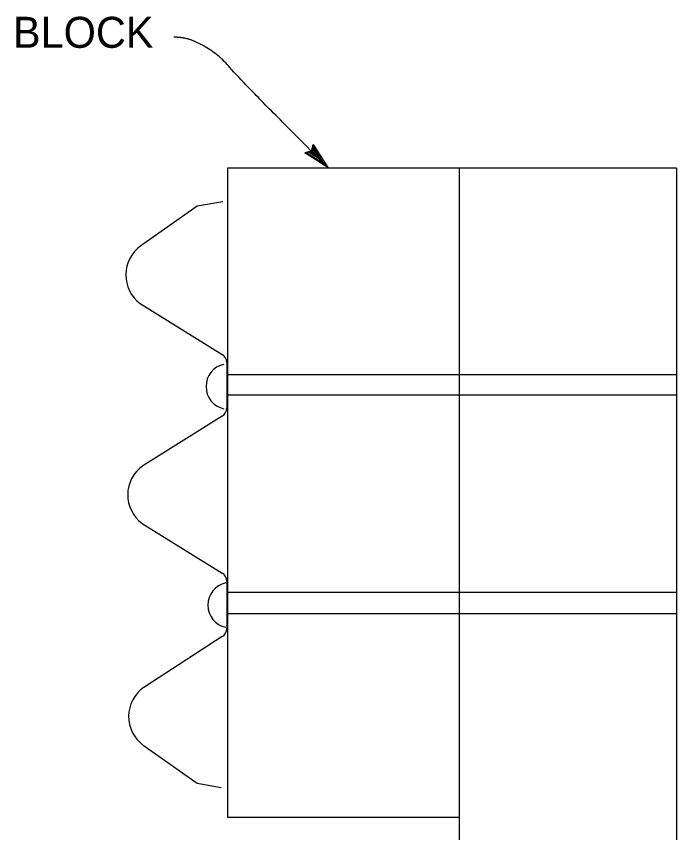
# Model space of a CAD drawing. Extents: x -893 to 867, y -474 to 712.
# Drawn here: x -325.9 to -176.9, y -90.8 to 93.4 of the extents above; entities that cross this region are included whole.
import ezdxf

# ---------------------------------------------------------------- set-up
doc = ezdxf.new("R2010")
doc.units = 0
for name, color, linetype in [('56 Stage 3 Anno', 7, 'Continuous'), ('57 Undefined', 7, 'Continuous'), ('60 Nongeo Data', 7, 'Continuous')]:
    doc.layers.add(name, color=color, linetype=linetype)

msp = doc.modelspace()

# ---------------------------------------------------------------- linework, layer by layer
at = {"layer": '56 Stage 3 Anno'}
for p, q in [((-258.92, 64.47), (-258.92, 64.47)), ((-260.81, 62.58), (-260.81, 62.58)), ((-255.63, 59.28), (-255.63, 59.28))]:
    msp.add_line(p, q, dxfattribs=at)
msp.add_lwpolyline([(-258.92, 64.47), (-255.63, 59.28), (-260.81, 62.58), (-260.41, 62.68), (-256.62, 60.26), (-259.03, 64.07), (-259.13, 63.67), (-257.58, 61.23), (-260.01, 62.78), (-259.61, 62.88), (-258.56, 62.21), (-259.23, 63.27), (-259.31, 62.95), (-260.81, 62.58), (-259.31, 62.95)], close=True, dxfattribs=at)
msp.add_open_spline([(-255.63, 59.28), (-275.23, 78.88), (-279.68, 84.23), (-284.58, 87.35), (-288.14, 88.68), (-290.37, 88.68)], degree=2, dxfattribs=at)
at = {"layer": '60 Nongeo Data'}
for p, q in [((-176.89, 59.15), (-278.28, 59.15)), ((-278.28, 59.15), (-278.28, -87.36)), ((-225.96, 59.15), (-225.96, -245.88)), ((-176.89, 59.15), (-176.89, -245.88)), ((-285.12, 50.53), (-297.8, 41.59)), ((-279.33, 51.55), (-285.12, 50.53)), ((-297.95, 28.58), (-279.45, 17.07)), ((-278.43, 15.25), (-278.43, 5.01)), ((-176.89, 12.52), (-278.28, 12.52)), ((-176.89, 7.89), (-278.28, 7.89)), ((-279.44, 3.19), (-297.38, -8.04)), ((-297.53, -21.05), (-279.45, -32.25)), ((-278.43, -34.07), (-278.43, -44.8)), ((-177.04, -36.67), (-278.28, -36.67)), ((-176.89, -41.46), (-278.28, -41.46)), ((-279.42, -46.6), (-297.17, -58.06)), ((-297.32, -71.07), (-285.12, -79.67)), ((-285.12, -79.67), (-279.68, -80.62)), ((-278.28, -87.36), (-225.96, -87.36))]:
    msp.add_line(p, q, dxfattribs=at)
for centre, radius, start, end in [((-293.15, 35.03), 8.04, 125.3287, 233.3682), ((-280.58, 15.25), 2.15, 0, 58.1108), ((-277.97, 9.84), 5.13, 102.7027, 257.2973), ((-280.58, 5.01), 2.15, 302.0468, 0), ((-292.74, -14.6), 8.04, 125.3287, 233.3682), ((-280.58, -34.07), 2.15, 0, 58.224), ((-277.53, -39.5), 5.13, 102.7027, 257.2973), ((-280.58, -44.8), 2.15, 302.8451, 0), ((-292.53, -64.62), 8.04, 125.3287, 233.3682)]:
    msp.add_arc(centre, radius, start, end, dxfattribs=at)

# ---------------------------------------------------------------- texts
at = {"layer": '57 Undefined'}
msp.add_text('BLOCK', height=7, dxfattribs=at).set_placement((-326.68, 86.29))

doc.saveas('drawing.dxf')
